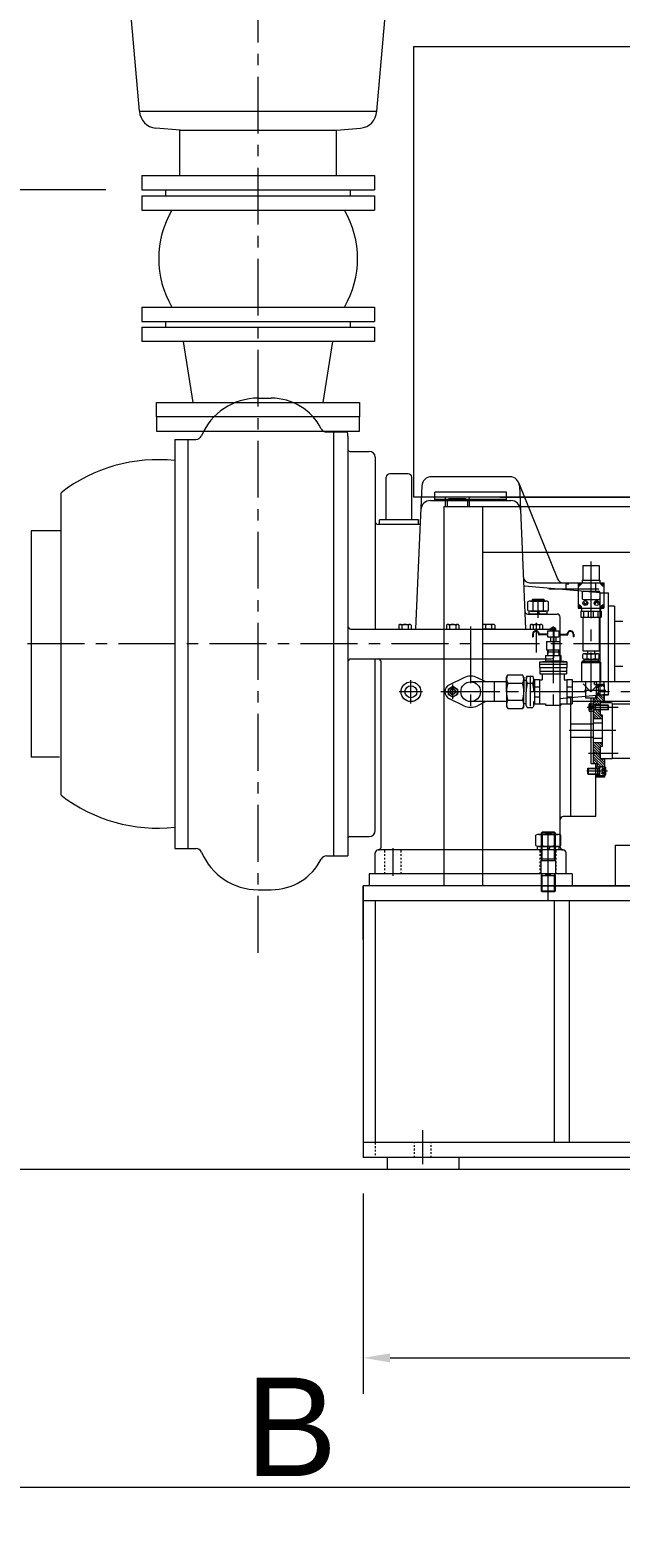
# Model space of a CAD drawing. Header units: millimetres. Extents: x 2 to 559190, y 2 to 426051.
# Drawn here: x 450896 to 476015, y 202391 to 265900 of the extents above; entities that cross this region are included whole.
import ezdxf

# ---------------------------------------------------------------- set-up
doc = ezdxf.new("R2010")
doc.units = ezdxf.units.MM
doc.header["$LTSCALE"] = 25.4
doc.linetypes.add('CENTER', pattern=[50.8, 31.75, -6.35, 6.35, -6.35])
doc.linetypes.add('EB_DASH', pattern=[6, 3, -3])
doc.layers.get('Defpoints').update_dxf_attribs({"lineweight": 5})
for name, color, linetype, lineweight in [('CAXA0', 7, 'Continuous', 5), ('CAXA1', 5, 'CENTER', 5), ('CAXA2', 6, 'EB_DASH', 5)]:
    doc.layers.add(name, color=color, linetype=linetype, lineweight=lineweight)
doc.styles.add('Roman', font='arial.ttf')
doc.styles.get("Standard").update_dxf_attribs({"font": 'arial.ttf'})
doc.dimstyles.new('ISO-25', dxfattribs={"dimscale": 30, "dimtxt": 38.1, "dimasz": 38.1, "dimexe": 50.8, "dimexo": 50.8, "dimgap": 15.875, "dimtad": 1, "dimtih": 1, "dimtoh": 1, "dimdec": 1, "dimlfac": 0.03937, "dimdsep": 46, "dimtxsty": 'Standard', "dimcen": 63.5, "dimclrd": 7, "dimclre": 7, "dimclrt": 7, "dimadec": 0, "dimazin": 0, "dimtfac": 1, "dimtdec": 1, "dimtmove": 0, "dimatfit": 3, "dimfxl": 25.4, "dimlwd": 5, "dimlwe": 5, "dimarcsym": 0})

# ---------------------------------------------------------------- blocks, each defined once
blk = doc.blocks.new('*D5')
at = {"color": 7, "linetype": 'Continuous', "lineweight": 5, "transparency": 16777216}
for p, q in [((451911, 287032), (447474, 287032)), ((448998, 285889), (448998, 275633)), ((448998, 260235), (448998, 270490)), ((454127, 259092), (447474, 259092))]:
    blk.add_line(p, q, dxfattribs=at)
at = {"color": 7, "transparency": 16777216}
for points in [[(448807, 285889), (449188, 285889), (448998, 287032)], [(448807, 260235), (449188, 260235), (448998, 259092)]]:
    blk.add_solid(points, dxfattribs=at)
at = {"layer": 'Defpoints', "color": 0, "transparency": 16777216}
for p in [(453435, 287032), (448998, 259092), (455651, 259092)]:
    blk.add_point(p, dxfattribs=at)
at = {"color": 7, "lineweight": 5, "transparency": 16777216, "insert": (448998, 273062), "char_height": 4191, "attachment_point": 5, "style": 'Roman'}
blk.add_mtext('F', dxfattribs=at)
blk = doc.blocks.new('*D7')
at = {"color": 7, "linetype": 'Continuous', "lineweight": 5, "transparency": 16777216}
for p, q in [((465081, 216415), (465081, 207897)), ((508261, 216414), (508261, 207897)), ((466224, 209421), (507118, 209421))]:
    blk.add_line(p, q, dxfattribs=at)
at = {"color": 7, "transparency": 16777216}
for points in [[(466224, 209611), (466224, 209230), (465081, 209421)], [(507118, 209611), (507118, 209230), (508261, 209421)]]:
    blk.add_solid(points, dxfattribs=at)
at = {"layer": 'Defpoints', "color": 0, "transparency": 16777216}
for p in [(465081, 217939), (508261, 217938), (508261, 209421)]:
    blk.add_point(p, dxfattribs=at)
at = {"color": 7, "lineweight": 5, "transparency": 16777216, "insert": (486671, 211992), "char_height": 4191, "attachment_point": 5, "style": 'Roman'}
blk.add_mtext('A', dxfattribs=at)
blk = doc.blocks.new('*D8')
at = {"color": 7, "linetype": 'Continuous', "lineweight": 5, "transparency": 16777216}
for p, q in [((518805, 231992), (518805, 202391)), ((409178, 226828), (409178, 202391)), ((410321, 203915), (517662, 203915))]:
    blk.add_line(p, q, dxfattribs=at)
at = {"color": 7, "transparency": 16777216}
for points in [[(410321, 204106), (410321, 203725), (409178, 203915)], [(517662, 204106), (517662, 203725), (518805, 203915)]]:
    blk.add_solid(points, dxfattribs=at)
at = {"layer": 'Defpoints', "color": 0, "transparency": 16777216}
for p in [(518805, 233516), (409178, 228352), (518805, 203915)]:
    blk.add_point(p, dxfattribs=at)
at = {"color": 7, "lineweight": 5, "transparency": 16777216, "insert": (462020, 206487), "char_height": 4191, "attachment_point": 5, "style": 'Roman'}
blk.add_mtext('B', dxfattribs=at)

msp = doc.modelspace()

# ---------------------------------------------------------------- linework, layer by layer
at = {"color": 7, "lineweight": 5}
for p, q in [((455563.71, 262444.33), (453658.71, 283678.73)), ((465657.44, 262444.33), (467562.44, 283678.73)), ((455563.71, 262444.33), (465657.44, 262444.33)), ((457297.41, 261630.28), (456258.45, 261721.18)), ((463937.97, 261631.53), (464962.7, 261721.18)), ((457283.17, 261631.53), (463937.97, 261631.53)), ((457283.17, 259701.13), (457283.17, 261631.53)), ((463937.97, 259701.13), (463937.97, 261631.53)), ((455657.57, 259701.13), (465563.57, 259701.13)), ((455657.57, 259701.13), (455657.57, 259091.53)), ((465563.57, 259701.13), (465563.57, 259091.53)), ((455657.57, 259091.53), (465563.57, 259091.53)), ((455657.57, 258837.53), (465563.57, 258837.53)), ((455657.57, 258837.53), (455657.57, 258227.93)), ((456682.94, 258837.53), (456682.94, 259091.53)), ((464538.2, 258837.53), (464538.2, 259091.53)), ((465563.57, 258837.53), (465563.57, 258227.93)), ((455657.57, 258227.93), (465563.57, 258227.93)), ((455662.5, 254113.13), (465568.5, 254113.13)), ((455662.5, 254113.13), (455662.5, 253503.53)), ((465568.5, 254113.13), (465568.5, 253503.53)), ((455657.57, 253503.53), (465563.57, 253503.53)), ((456682.94, 253249.53), (456682.94, 253503.53)), ((464538.2, 253249.53), (464538.2, 253503.53)), ((455657.57, 253249.53), (465563.57, 253249.53)), ((455657.57, 253249.53), (455657.57, 252639.93)), ((465563.57, 253249.53), (465563.57, 252639.93)), ((465563.57, 252639.93), (455657.57, 252639.93)), ((457841.97, 250049.13), (457435.57, 252639.93)), ((463379.17, 250049.13), (463785.57, 252639.93)), ((456292.57, 249439.53), (456292.57, 250049.13)), ((456292.57, 250049.13), (464928.57, 250049.13)), ((464928.57, 250049.13), (464928.57, 249439.53)), ((464928.57, 249439.53), (456292.57, 249439.53)), ((456292.57, 249439.53), (456292.57, 248829.93)), ((464928.57, 248829.93), (464928.57, 249439.53)), ((456292.57, 248829.93), (464928.57, 248829.93)), ((466097.23, 217938.53), (466097.26, 217433.15)), ((469145.23, 217938.69), (469145.26, 217433.32))]:
    msp.add_line(p, q, dxfattribs=at)
for centre, radius, start, end in [((456324.86, 262480.28), 762, 182.7043126, 265), ((464896.29, 262480.28), 762, 275, 357.2956874), ((460480.79, 256170.53), 4100.03, 149.8807475, 210.1192525), ((460740.35, 256170.53), 4100.03, 329.8807475, 30.1192525)]:
    msp.add_arc(centre, radius, start, end, dxfattribs=at)
at = {"layer": 'CAXA0', "color": 7, "linetype": 'Continuous', "lineweight": 5}
for p, q in [((467227.53, 265189.71), (467227.53, 246030.17)), ((467227.53, 265189.71), (485159.93, 265189.71)), ((460610.8, 250236.58), (461170.11, 250236.59)), ((457067.64, 248481.95), (457067.58, 231082.95)), ((457067.6, 248481.94), (457966.1, 248481.94)), ((457067.64, 248481.95), (457631.72, 248481.95)), ((457626.38, 231082.95), (457626.44, 248481.95)), ((463521.13, 248799.46), (464433.6, 248799.47)), ((463763.76, 248799.45), (464357.99, 248799.45)), ((463763.76, 248799.45), (464357.99, 248799.45)), ((463811.05, 248799.45), (464357.25, 248799.45)), ((463811.24, 248799.45), (463811.24, 230765.42)), ((464433.64, 248618.91), (464433.45, 248723.25)), ((464433.64, 248618.91), (464433.6, 230765.42)), ((464509.84, 247973.95), (465335.24, 247973.95)), ((465589.24, 247719.95), (465589.24, 240417.44)), ((466058.98, 245065.82), (466058.98, 246869.22)), ((466998.78, 247021.62), (466211.38, 247021.62)), ((467151.18, 245065.82), (467151.18, 246869.22)), ((467578.78, 246505.97), (467482.76, 244306.69)), ((469653.12, 246894.65), (467984.79, 246894.65)), ((471321.62, 246894.65), (469653.23, 246894.65)), ((471705.96, 246620.33), (473347.95, 242545.1)), ((471727.63, 246505.97), (471993.2, 240423.4)), ((452228.57, 245497.45), (452228.57, 246214.12)), ((452228.57, 233350.77), (452228.57, 246212.75)), ((485159.93, 246030.17), (467227.53, 246030.17)), ((467940.44, 245878.7), (471365.8, 245878.7)), ((471177.02, 245929.52), (468129.02, 245929.52)), ((468129.06, 245878.77), (468129.06, 245929.57)), ((468129.1, 245929.57), (468129.1, 246244.64)), ((471177.1, 246244.64), (468129.1, 246244.64)), ((468573.73, 246030.86), (468573.73, 245624.46)), ((468649.93, 245878.46), (468649.93, 245624.46)), ((469437.33, 245954.66), (468726.13, 245954.66)), ((469513.53, 245878.46), (469513.53, 245624.46)), ((469589.73, 246030.86), (469589.73, 245624.46)), ((470896.77, 246030.17), (480499.03, 246030.17)), ((471177.1, 245904.17), (471177.1, 246244.64)), ((468510.23, 245624.46), (468510.23, 229495.54)), ((468510.23, 245624.46), (469653.23, 245624.46)), ((469653.23, 245623.77), (483877.23, 245623.77)), ((470161.23, 245624.46), (470161.23, 229495.54)), ((450958.57, 244595.75), (450958.57, 234969.15)), ((451593.57, 244595.75), (450958.57, 244595.75)), ((452226.8, 244595.75), (451591.8, 244595.75)), ((465589.17, 244802.01), (465589.17, 243502.98)), ((467507.03, 244862.58), (465716.24, 244862.58)), ((465779.58, 244862.62), (465779.58, 245065.82)), ((467430.58, 245065.82), (465779.58, 245065.82)), ((467430.58, 244862.62), (465779.58, 244862.62)), ((467430.58, 244862.62), (467430.58, 245065.82)), ((467482.76, 244306.69), (467313.1, 240421.02)), ((470161.23, 243693.37), (482226.23, 243693.37)), ((474431.54, 243112.64), (475117.34, 243112.64)), ((474431.54, 243112.64), (474431.54, 242490.34)), ((475117.34, 243112.64), (475117.34, 242490.34)), ((475165.19, 241959.31), (471940.4, 242241.44)), ((472150.67, 242386.03), (474987.25, 242386.03)), ((473717.23, 242085.99), (473717.23, 242386.03)), ((474234.69, 242388.74), (475314.19, 242388.74)), ((474234.69, 242388.74), (474234.69, 241309.24)), ((474252.33, 242326.64), (474252.33, 242352.04)), ((474252.33, 242352.04), (474271.38, 242352.04)), ((474252.33, 242326.64), (474271.38, 242326.64)), ((474271.38, 242371.09), (474296.78, 242371.09)), ((474271.38, 242352.04), (474271.38, 242371.09)), ((474271.38, 242307.59), (474271.38, 242326.64)), ((474271.38, 242307.59), (474296.78, 242307.59)), ((474296.78, 242352.04), (474296.78, 242371.09)), ((474296.78, 242352.04), (474315.83, 242352.04)), ((474296.78, 242307.59), (474296.78, 242326.64)), ((474296.78, 242326.64), (474315.83, 242326.64)), ((474315.83, 242326.64), (474315.83, 242352.04)), ((474393.44, 242490.34), (475155.44, 242490.34)), ((474393.44, 242490.34), (474393.44, 242388.74)), ((474393.44, 241975.99), (474393.44, 241721.99)), ((474444.24, 242026.79), (475104.64, 242026.79)), ((474987.25, 241974.88), (474987.25, 242386.03)), ((475155.44, 242490.34), (475155.44, 242388.74)), ((475155.44, 241975.99), (475155.44, 241721.99)), ((475233.05, 242352.04), (475233.05, 242326.64)), ((475233.05, 242352.04), (475252.1, 242352.04)), ((475233.05, 242326.64), (475252.1, 242326.64)), ((475252.1, 242371.09), (475277.5, 242371.09)), ((475252.1, 242371.09), (475252.1, 242352.04)), ((475252.1, 242326.64), (475252.1, 242307.59)), ((475252.1, 242307.59), (475277.5, 242307.59)), ((475277.5, 242371.09), (475277.5, 242352.04)), ((475277.5, 242352.04), (475296.55, 242352.04)), ((475277.5, 242326.64), (475277.5, 242307.59)), ((475277.5, 242326.64), (475296.55, 242326.64)), ((475296.55, 242352.04), (475296.55, 242326.64)), ((475314.19, 242388.74), (475314.19, 241309.24)), ((472083.38, 241211.91), (472083.38, 241576.29)), ((472193.36, 241608.73), (472853.28, 241608.73)), ((472268.16, 241659.53), (472293.56, 241684.93)), ((472268.16, 241659.53), (472776.16, 241659.53)), ((472268.16, 241659.53), (472268.16, 241608.73)), ((472293.56, 241684.93), (472750.76, 241684.93)), ((472293.56, 241684.93), (472293.56, 241608.73)), ((472303.35, 241576.29), (472303.35, 241211.91)), ((472743.29, 241576.29), (472743.29, 241211.91)), ((472776.16, 241659.53), (472750.76, 241684.93)), ((472750.76, 241684.93), (472750.76, 241608.73)), ((472776.16, 241659.53), (472776.16, 241608.73)), ((472963.26, 241211.91), (472963.26, 241576.29)), ((474252.33, 241345.93), (474252.33, 241371.33)), ((474271.38, 241371.33), (474252.33, 241371.33)), ((474271.38, 241345.93), (474252.33, 241345.93)), ((474296.78, 241390.38), (474271.38, 241390.38)), ((474271.38, 241371.33), (474271.38, 241390.38)), ((474271.38, 241326.88), (474271.38, 241345.93)), ((474296.78, 241371.33), (474296.78, 241390.38)), ((474315.83, 241371.33), (474296.78, 241371.33)), ((474296.78, 241326.88), (474296.78, 241345.93)), ((474315.83, 241345.93), (474296.78, 241345.93)), ((474315.83, 241345.93), (474315.83, 241371.33)), ((474444.24, 241671.19), (475104.64, 241671.19)), ((474463.86, 241548.16), (474533.14, 241453.85)), ((474602.43, 241548.16), (474533.14, 241453.85)), ((474946.46, 241489.41), (475015.74, 241583.72)), ((475085.03, 241489.41), (475015.74, 241583.72)), ((475165.19, 237605.75), (475165.19, 241959.31)), ((475165.19, 241959.31), (475520.56, 241959.31)), ((475233.05, 241371.33), (475233.05, 241345.93)), ((475252.1, 241371.33), (475233.05, 241371.33)), ((475252.1, 241345.93), (475233.05, 241345.93)), ((475277.5, 241390.38), (475252.1, 241390.38)), ((475252.1, 241390.38), (475252.1, 241371.33)), ((475252.1, 241345.93), (475252.1, 241326.88)), ((475277.5, 241390.38), (475277.5, 241371.33)), ((475296.55, 241371.33), (475277.5, 241371.33)), ((475296.55, 241345.93), (475277.5, 241345.93)), ((475277.5, 241345.93), (475277.5, 241326.88)), ((475296.55, 241371.33), (475296.55, 241345.93)), ((475520.56, 237623.53), (475520.56, 241959.31)), ((475768.06, 241392.83), (475520.56, 241392.83)), ((475768.06, 241392.83), (475768.06, 238172.23)), ((472087.31, 241052.47), (473336.24, 241052.47)), ((472905.7, 241179.47), (472138.62, 241179.47)), ((472138.62, 241052.47), (472138.62, 241179.47)), ((472905.7, 241052.47), (472138.62, 241052.47)), ((472193.36, 241179.47), (472853.28, 241179.47)), ((472489.29, 241052.47), (472493.69, 241068.91)), ((472493.69, 241068.91), (472523.32, 241179.47)), ((472555.03, 241052.47), (472589.06, 241179.47)), ((472905.7, 241052.47), (472905.7, 241179.47)), ((473463.24, 239219.18), (473463.24, 240925.47)), ((474234.69, 241309.24), (475314.19, 241309.24)), ((474296.78, 241326.88), (474271.38, 241326.88)), ((474342.64, 241182.24), (475206.24, 241182.24)), ((474342.64, 241182.24), (474342.64, 240915.54)), ((474342.64, 240915.54), (475206.24, 240915.54)), ((474357.01, 240915.54), (474357.01, 241182.24)), ((474368.04, 241309.24), (474368.04, 241182.24)), ((474431.54, 240915.54), (474431.54, 239493.14)), ((474468.56, 240915.54), (474468.56, 241182.24)), ((474662.68, 240915.54), (474662.68, 241182.24)), ((474885.55, 240915.54), (474885.55, 241182.24)), ((475078.81, 240915.54), (475078.81, 241182.24)), ((475117.34, 240915.54), (475117.34, 239493.14)), ((475180.84, 241309.24), (475180.84, 241182.24)), ((475191.53, 240915.54), (475191.53, 241182.24)), ((475206.24, 241182.24), (475206.24, 240915.54)), ((475277.5, 241326.88), (475252.1, 241326.88)), ((475520.56, 237623.53), (475520.56, 241255.73)), ((476130.01, 240735.1), (475768.06, 240735.1)), ((464560.64, 240417.44), (473082.12, 240417.44)), ((466595.16, 240588.48), (466595.16, 240417.44)), ((466595.16, 240417.44), (467123.08, 240417.44)), ((466661.15, 240607.94), (467057.09, 240607.94)), ((466706.72, 240417.44), (467011.52, 240417.44)), ((466727.14, 240588.48), (466727.14, 240417.44)), ((466991.1, 240588.48), (466991.1, 240417.44)), ((467123.08, 240588.48), (467123.08, 240417.44)), ((468627.16, 240588.48), (468627.16, 240417.44)), ((468627.16, 240417.44), (469155.08, 240417.44)), ((468693.15, 240607.94), (469089.09, 240607.94)), ((468759.14, 240588.48), (468759.14, 240417.44)), ((469023.1, 240588.48), (469023.1, 240417.44)), ((469155.08, 240588.48), (469155.08, 240417.44)), ((470151.15, 240588.48), (470151.15, 240417.44)), ((470679.08, 240417.44), (470151.15, 240417.44)), ((470613.09, 240607.94), (470217.14, 240607.94)), ((470283.13, 240588.48), (470283.13, 240417.44)), ((470547.1, 240588.48), (470547.1, 240417.44)), ((470679.08, 240588.48), (470679.08, 240417.44)), ((472183.16, 240588.48), (472183.16, 240417.44)), ((472183.16, 240417.44), (472711.08, 240417.44)), ((472249.15, 240607.94), (472645.09, 240607.94)), ((472288.19, 240200.78), (472288.19, 240087.24)), ((472288.19, 240087.24), (472315.47, 240087.24)), ((472294.72, 240417.44), (472599.52, 240417.44)), ((472315.14, 240588.48), (472315.14, 240417.44)), ((472315.47, 240200.78), (472315.47, 240087.24)), ((472541.72, 240205.92), (472541.72, 240195.31)), ((472924.97, 240169.91), (472567.12, 240169.91)), ((472579.1, 240588.48), (472579.1, 240417.44)), ((472924.97, 240205.92), (472591.68, 240205.92)), ((472711.08, 240588.48), (472711.08, 240417.44)), ((472924.97, 240341.24), (472924.97, 240205.92)), ((472924.97, 240341.24), (473407.57, 240341.24)), ((472924.97, 240169.91), (472924.97, 240087.24)), ((472924.97, 240087.24), (473407.57, 240087.24)), ((473048.95, 240350.5), (473048.95, 240443.75)), ((473051.97, 240087.24), (473051.97, 239884.04)), ((473078.28, 240453), (473254.26, 240453)), ((473078.28, 240341.24), (473254.26, 240341.24)), ((473102.77, 240461.17), (473110.39, 240468.79)), ((473229.77, 240461.17), (473102.77, 240461.17)), ((473102.77, 240461.17), (473102.77, 240341.24)), ((473107.61, 240443.75), (473107.61, 240350.5)), ((473110.39, 240468.79), (473222.15, 240468.79)), ((473209.12, 239274.51), (473209.12, 240290.44)), ((473229.77, 240461.17), (473222.15, 240468.79)), ((473224.93, 240443.75), (473224.93, 240350.5)), ((473229.77, 240461.17), (473229.77, 240341.24)), ((473280.57, 240087.24), (473280.57, 239884.04)), ((473283.59, 240350.5), (473283.59, 240443.75)), ((473407.57, 240341.24), (473407.57, 240087.24)), ((473407.57, 240205.92), (473740.86, 240205.92)), ((473407.57, 240169.91), (473765.42, 240169.91)), ((473790.82, 240205.92), (473790.82, 240195.31)), ((474017.07, 240200.78), (474017.07, 240087.24)), ((474044.35, 240087.24), (474017.07, 240087.24)), ((474044.35, 240200.78), (474044.35, 240087.24)), ((472886.87, 239884.04), (472886.87, 239528.44)), ((472886.87, 239884.04), (473445.67, 239884.04)), ((472886.87, 239528.44), (473445.67, 239528.44)), ((472924.97, 239528.44), (472924.97, 239287.14)), ((472945.29, 239433.53), (472924.97, 239354.84)), ((473407.57, 239433.53), (472924.97, 239433.53)), ((472945.29, 239528.44), (472945.29, 239433.53)), ((473387.25, 239528.44), (473387.25, 239433.53)), ((473387.25, 239433.53), (473407.57, 239354.84)), ((473407.57, 239528.44), (473407.57, 239287.14)), ((473445.67, 239884.04), (473445.67, 239528.44)), ((473463.23, 231146.64), (473463.23, 239444.71)), ((474431.54, 239493.14), (475117.34, 239493.14)), ((474622.04, 239493.14), (474622.04, 239366.14)), ((474926.84, 239493.14), (474926.84, 239366.14)), ((464560.64, 239147.51), (473082.12, 239147.51)), ((465589.24, 231844.94), (465589.24, 239147.51)), ((465843.12, 231337.27), (465843.12, 239020.51)), ((472582.07, 239020.44), (472836.07, 239051.01)), ((472582.07, 239020.44), (472582.07, 238779.14)), ((472582.07, 239020.44), (473750.47, 239020.44)), ((472582.07, 238918.84), (473750.47, 238918.84)), ((472836.07, 239287.14), (473496.47, 239287.14)), ((472836.07, 239287.14), (472836.07, 239051.01)), ((473496.47, 239051.01), (472836.07, 239051.01)), ((473496.47, 239287.14), (473496.47, 239051.01)), ((473750.47, 239020.44), (473496.47, 239051.01)), ((473750.47, 239020.44), (473750.47, 238779.14)), ((475180.84, 239010.54), (474368.04, 239010.54)), ((474368.04, 239010.54), (474368.04, 238210.44)), ((474368.04, 239010.54), (474368.04, 238210.44)), ((475180.84, 239010.54), (474368.04, 239010.54)), ((475180.84, 238985.14), (474368.04, 238985.14)), ((474368.04, 238985.14), (474368.04, 238185.04)), ((474368.04, 238985.14), (474368.04, 238185.04)), ((475180.84, 238985.14), (474368.04, 238985.14)), ((474418.84, 239061.34), (475130.04, 239061.34)), ((474418.84, 239061.34), (474418.84, 239010.54)), ((474418.84, 239010.54), (475130.04, 239010.54)), ((474422.49, 239163.49), (474422.49, 239340.18)), ((474469.64, 239142.76), (474469.64, 239061.34)), ((474510.48, 239366.14), (475038.41, 239366.14)), ((474510.48, 239137.54), (475038.41, 239137.54)), ((474598.47, 239340.18), (474598.47, 239163.49)), ((474950.42, 239340.18), (474950.42, 239163.49)), ((475079.24, 239142.76), (475079.24, 239061.34)), ((475126.4, 239163.49), (475126.4, 239340.18)), ((475130.04, 239061.34), (475130.04, 239010.54)), ((475180.84, 239010.54), (475180.84, 238210.44)), ((475180.84, 239010.54), (475180.84, 238210.44)), ((475180.84, 238985.14), (475180.84, 238185.04)), ((475180.84, 238985.14), (475180.84, 238185.04)), ((476130.3, 238830.1), (475768.06, 238830.1)), ((469367.06, 238345.76), (468747.96, 238048.19)), ((471176.36, 238169.62), (469653.18, 238169.62)), ((470305.73, 238169.62), (469939.4, 238345.76)), ((470669.12, 237331.42), (470669.12, 238169.62)), ((470669.12, 237331.42), (470669.12, 238169.62)), ((471176.18, 238373.03), (471231.7, 238469.39)), ((471176.74, 237750.52), (471176.18, 238373.03)), ((471231.7, 238469.39), (471857.09, 238469.95)), ((471912.78, 238373.69), (471857.09, 238469.95)), ((471912.78, 238373.69), (471913.34, 237751.18)), ((471912.9, 238246.48), (472014.5, 238246.57)), ((472014.42, 238335.47), (472062.73, 238419.33)), ((472014.42, 238335.47), (472014.94, 237751.27)), ((472062.73, 238419.33), (472296.15, 238419.54)), ((472345.14, 237751.57), (472344.68, 238265.28)), ((472366.17, 238271.14), (472366.17, 237229.74)), ((472366.17, 238271.14), (472582.07, 238271.14)), ((472582.07, 238779.14), (473750.47, 238779.14)), ((472582.07, 238271.14), (472582.07, 237229.74)), ((472582.07, 238263.52), (472696.37, 238263.52)), ((472594.77, 238779.14), (472594.77, 238626.74)), ((472594.77, 238626.74), (473737.77, 238626.74)), ((472601.12, 238626.74), (472601.12, 238512.44)), ((472601.12, 238512.44), (473731.42, 238512.44)), ((472696.37, 238512.44), (472696.37, 238263.52)), ((473636.17, 238512.44), (473636.17, 238263.52)), ((473636.17, 238263.52), (473750.47, 238263.52)), ((473731.42, 238626.74), (473731.42, 238512.44)), ((473737.77, 238779.14), (473737.77, 238626.74)), ((473750.47, 238512.44), (473750.47, 238506.4)), ((473750.47, 238271.14), (473750.47, 237229.74)), ((473750.47, 238271.14), (473966.37, 238271.14)), ((473966.37, 238271.14), (473966.37, 237229.74)), ((479914.36, 238169.62), (473966.37, 238169.62)), ((474555.58, 237483.97), (474555.58, 238182.15)), ((474555.58, 238182.15), (474987.36, 238182.15)), ((474918.78, 238055.15), (474918.78, 238182.15)), ((474987.36, 238182.15), (474987.36, 237483.97)), ((475336.36, 238055.47), (475336.36, 238159.46)), ((475768.06, 238172.23), (475520.56, 238172.23)), ((468691.46, 237865.92), (468891.23, 237981.26)), ((468691.46, 237865.92), (468691.46, 237635.24)), ((468891.23, 237519.91), (468691.46, 237635.24)), ((468891.23, 237981.26), (469091, 237865.92)), ((469091, 237635.24), (468891.23, 237519.91)), ((469091, 237865.92), (469091, 237635.24)), ((471176.74, 237750.52), (471176.18, 237128)), ((471232.02, 238109.98), (471857.42, 238110.54)), ((471912.78, 237127.34), (471913.34, 237749.86)), ((472015.38, 237260.59), (472014.94, 237750.81)), ((472063.01, 238110.72), (472296.42, 238110.93)), ((472366.17, 237960.86), (472582.07, 237960.86)), ((472366.17, 237540.02), (472582.07, 237540.02)), ((475165.19, 237605.75), (473440.98, 237454.9)), ((473750.47, 237960.86), (473966.37, 237960.86)), ((473750.47, 237540.02), (473966.37, 237540.02)), ((474774.44, 237753.24), (474435.32, 238092.36)), ((474774.44, 237753.24), (474435.32, 238092.36)), ((474774.44, 237753.24), (475094.73, 238073.52)), ((474774.44, 237753.24), (475094.73, 238073.52)), ((474918.78, 238055.15), (474987.36, 238055.15)), ((474987.22, 237483.97), (474987.22, 237568.64)), ((475342.92, 238055.47), (474987.29, 238055.47)), ((475088.92, 237928.53), (474987.29, 237928.53)), ((475088.92, 237674.53), (474987.29, 237674.53)), ((475079.1, 237915.87), (474987.32, 238007.66)), ((475342.92, 237328.77), (474987.32, 237684.37)), ((474987.32, 237585.57), (475043.2, 237585.57)), ((475043.2, 237483.97), (475043.2, 237585.57)), ((475139.72, 237963.02), (475047.27, 238055.47)), ((475342.92, 238004.73), (475088.92, 238004.73)), ((475088.92, 237598.33), (475088.92, 238004.73)), ((475342.92, 237598.33), (475088.92, 237598.33)), ((475139.72, 237639.74), (475092.18, 237687.27)), ((475231.13, 237979.37), (475155.03, 238055.47)), ((475342.92, 237436.54), (475155.68, 237623.77)), ((475165.19, 237623.53), (475520.56, 237623.53)), ((475338.89, 237979.37), (475262.79, 238055.47)), ((475342.92, 237544.3), (475263.44, 237623.77)), ((475520.56, 237623.53), (475291.92, 237623.53)), ((475291.92, 237572.95), (475368.12, 237572.95)), ((475342.92, 237293.47), (475342.92, 238055.47)), ((469367.06, 237155.41), (468748.14, 237452.99)), ((471176.36, 237331.42), (469653.18, 237331.42)), ((470305.47, 237331.42), (469939.4, 237155.41)), ((471176.18, 237128), (471231.7, 237031.65)), ((471231.7, 237031.65), (471857.09, 237031.09)), ((471232.02, 237391.06), (471857.42, 237390.5)), ((471912.78, 237127.34), (471857.09, 237031.09)), ((471912.9, 237254.56), (472014.5, 237254.47)), ((472015.47, 237167.07), (472015.39, 237255.97)), ((472015.47, 237167.07), (472063.93, 237083.29)), ((472063.93, 237083.29), (472297.35, 237083.5)), ((472345.66, 237167.37), (472297.35, 237083.5)), ((472345.66, 237167.37), (472345.52, 237332.47)), ((472366.17, 237229.74), (472582.07, 237229.74)), ((472582.07, 237237.36), (472836.07, 237237.36)), ((472836.07, 237237.36), (472836.07, 237178.94)), ((472836.07, 237237.36), (472836.07, 237178.94)), ((472836.07, 237178.94), (473496.47, 237178.94)), ((473496.47, 237237.36), (473496.47, 237178.94)), ((473496.47, 237237.36), (473750.47, 237237.36)), ((473496.47, 237237.36), (473496.47, 237178.94)), ((473750.47, 237229.74), (473966.37, 237229.74)), ((473919.29, 232442.15), (473919.29, 237488.33)), ((479914.36, 237331.42), (473966.37, 237331.42)), ((475043.2, 237483.97), (474555.58, 237483.97)), ((474691.66, 236948.24), (474691.66, 237206.91)), ((474723.99, 237239.25), (474885.72, 237239.25)), ((474885.72, 236915.9), (474723.99, 236915.9)), ((474784.14, 236290.13), (474784.14, 237483.93)), ((474885.72, 235756.77), (474885.72, 237483.97)), ((475169.22, 237179.17), (474885.72, 237462.68)), ((475061.46, 237179.17), (474885.72, 237354.92)), ((474953.7, 237179.17), (474885.72, 237247.16)), ((474885.72, 237239.25), (474885.72, 236915.9)), ((475177.79, 237191.87), (474885.72, 237191.87)), ((475505.48, 237179.17), (474885.72, 237179.17)), ((475505.48, 236975.97), (474885.72, 236975.97)), ((475177.79, 236963.27), (474885.72, 236963.27)), ((475214.61, 236594.97), (474885.72, 236923.87)), ((474949.22, 237163.93), (474922.82, 237179.17)), ((474949.22, 236991.21), (474922.82, 236975.97)), ((474949.22, 237179.17), (474949.22, 236975.97)), ((475520.72, 237163.93), (474949.22, 237163.93)), ((475520.72, 236991.21), (474949.22, 236991.21)), ((475177.79, 237278.37), (474972.19, 237483.97)), ((475266.69, 236650.66), (474992.17, 236925.17)), ((475270.45, 237293.47), (475043.2, 237520.73)), ((475177.79, 236847.32), (475099.93, 236925.17)), ((475342.92, 237293.47), (475177.79, 237293.47)), ((475177.79, 236749.91), (475177.79, 237293.47)), ((475634.99, 237280.77), (475177.79, 237280.77)), ((475505.48, 236975.97), (475505.48, 237179.17)), ((475520.72, 237163.93), (475505.48, 237179.17)), ((475520.72, 236991.21), (475505.48, 236975.97)), ((475520.72, 236991.21), (475520.72, 237163.93)), ((475685.79, 234943.97), (475685.79, 237229.97)), ((475685.79, 237229.97), (476651.34, 237229.97)), ((474885.72, 236366.33), (473919.29, 236366.33)), ((473919.29, 235807.53), (473919.29, 236366.33)), ((474784.14, 234689.84), (474784.14, 236290.13)), ((475106.85, 236594.97), (474885.72, 236816.1)), ((474999.08, 236594.97), (474885.72, 236708.34)), ((474891.32, 236594.97), (474885.72, 236600.58)), ((475266.69, 236594.97), (474885.72, 236594.97)), ((475266.69, 236417.17), (474885.72, 236417.17)), ((475266.69, 236749.91), (475177.79, 236749.91)), ((475266.69, 235424.03), (475266.69, 236749.91)), ((474885.72, 235807.53), (473919.29, 235807.53)), ((474885.72, 234689.98), (474885.72, 235807.53)), ((475266.69, 235756.77), (474885.72, 235756.77)), ((475266.69, 235578.97), (474885.72, 235578.97)), ((475177.79, 235230.87), (474885.72, 235522.95)), ((475177.79, 235123.11), (474885.72, 235415.18)), ((475071.36, 235121.77), (474885.72, 235307.42)), ((474963.6, 235121.77), (474885.72, 235199.66)), ((475342.94, 234634.67), (474885.72, 235091.9)), ((475319.67, 234550.18), (474885.72, 234984.13)), ((475177.79, 235338.64), (474937.45, 235578.97)), ((475177.79, 234907.58), (474963.6, 235121.77)), ((475200.15, 235424.03), (475045.21, 235578.97)), ((475177.79, 235015.35), (475071.36, 235121.77)), ((475266.69, 235465.26), (475152.98, 235578.97)), ((475266.69, 235424.03), (475177.79, 235424.03)), ((475177.79, 234880.47), (475177.79, 235424.03)), ((475266.69, 235573.03), (475260.74, 235578.97)), ((452165.06, 234969.15), (450958.57, 234969.15)), ((474631.72, 234480.28), (474650.77, 234499.33)), ((474631.72, 234480.28), (474631.72, 234264.38)), ((474631.72, 234480.28), (475063.52, 234480.28)), ((474650.77, 234499.33), (474650.77, 234245.33)), ((474650.77, 234499.33), (475139.72, 234499.33)), ((474987.34, 234689.84), (474784.14, 234689.84)), ((475043.2, 234689.98), (474835.02, 234689.98)), ((475211.91, 234550.18), (474885.72, 234876.37)), ((474964.34, 234689.98), (474885.72, 234768.61)), ((474987.22, 232442.15), (474987.22, 234689.98)), ((474987.32, 234588.38), (475043.2, 234588.38)), ((474987.32, 234486.68), (475139.72, 234486.68)), ((475059.88, 234486.68), (474994.49, 234552.07)), ((475043.2, 234689.98), (475043.2, 234588.38)), ((475139.72, 234514.61), (475043.2, 234611.13)), ((475063.52, 234480.28), (475096.51, 234499.33)), ((475063.52, 234245.33), (475063.52, 234499.33)), ((475139.72, 234172.56), (475139.72, 234572.1)), ((475139.72, 234572.1), (475344.62, 234572.1)), ((475139.72, 234550.18), (475139.72, 234194.58)), ((475139.72, 234550.18), (475342.92, 234550.18)), ((475634.99, 234893.17), (475177.79, 234893.17)), ((475342.92, 234880.47), (475177.79, 234880.47)), ((475342.92, 234880.47), (475177.79, 234880.47)), ((475342.94, 234742.44), (475204.9, 234880.47)), ((475342.94, 234850.2), (475312.66, 234880.47)), ((475342.92, 234639.07), (475342.92, 234118.47)), ((475342.94, 234880.47), (475342.94, 234118.47)), ((475384.57, 234532.14), (475384.57, 234212.51)), ((475685.79, 234931.27), (475848.95, 234931.27)), ((475685.79, 234931.27), (476651.34, 234931.27)), ((474631.72, 234264.38), (474650.77, 234245.33)), ((474631.72, 234264.38), (475063.52, 234264.38)), ((474650.77, 234245.33), (475139.72, 234245.33)), ((475342.92, 234118.47), (474987.29, 234118.47)), ((474987.32, 234258.08), (475139.72, 234258.08)), ((474987.34, 234181.93), (475292.04, 234181.93)), ((475104.79, 234118.47), (474987.44, 234235.83)), ((474997.03, 234118.47), (474987.44, 234128.07)), ((475063.52, 234264.38), (475096.51, 234245.33)), ((475212.56, 234118.47), (475072.96, 234258.08)), ((475139.72, 234194.58), (475342.92, 234194.58)), ((475344.62, 234172.56), (475139.72, 234172.56)), ((475320.32, 234118.47), (475244.22, 234194.58)), ((474987.22, 232442.15), (473590.23, 232442.15)), ((464509.84, 231590.94), (465335.24, 231590.94)), ((465843.12, 231146.64), (465843.12, 231337.27)), ((472428.69, 231210.97), (472428.69, 231646.19)), ((473418.78, 231172.04), (472491.68, 231172.04)), ((472491.68, 231019.64), (472491.68, 231172.04)), ((472560.68, 231685.12), (473352.57, 231685.12)), ((472560.68, 231172.04), (473352.57, 231172.04)), ((472650.43, 231735.86), (472696.15, 231781.58)), ((473260.03, 231735.86), (472650.43, 231735.86)), ((472650.43, 231735.86), (472650.43, 230638.58)), ((472692.66, 231646.19), (472692.66, 231210.97)), ((472696.15, 230638.58), (472696.15, 231781.58)), ((473214.31, 231781.58), (472696.15, 231781.58)), ((472921.07, 231039.36), (472956.62, 231172.04)), ((472994.68, 231019.64), (473035.51, 231172.04)), ((473214.31, 230638.58), (473214.31, 231781.58)), ((473260.03, 231735.86), (473214.31, 231781.58)), ((473220.59, 231646.19), (473220.59, 231210.97)), ((473260.03, 230638.58), (473260.03, 231735.86)), ((473418.78, 231019.64), (473418.78, 231172.04)), ((473484.55, 231210.97), (473484.55, 231646.19)), ((475801.33, 231222.46), (475801.33, 229495.4)), ((475801.33, 231222.46), (476880.71, 231222.46)), ((457067.6, 231082.95), (457966.1, 231082.95)), ((463521.13, 230765.43), (464433.6, 230765.42)), ((465589.12, 230003.58), (465589.12, 230892.64)), ((473590.23, 231019.64), (465716.12, 231019.64)), ((473418.78, 231019.64), (472491.68, 231019.64)), ((472650.43, 230638.58), (473260.03, 230638.58)), ((472650.43, 230638.58), (472696.15, 230622.71)), ((472650.43, 230575.08), (472696.15, 230622.71)), ((472650.43, 230003.58), (472650.43, 230575.08)), ((472650.43, 230575.08), (473260.03, 230575.08)), ((473084.77, 230622.71), (472825.69, 230622.71)), ((472915.79, 231019.64), (472921.07, 231039.36)), ((473260.03, 230638.58), (473214.31, 230622.71)), ((473260.03, 230575.08), (473214.31, 230622.71)), ((473260.03, 230575.08), (473260.03, 230003.58)), ((473717.23, 230003.58), (473717.23, 230892.64)), ((469653.12, 230003.58), (465335.18, 230003.58)), ((465335.18, 230003.58), (465335.18, 229495.52)), ((465335.18, 230003.52), (465335.18, 229622.52)), ((473971.18, 230003.58), (469653.23, 230003.58)), ((473260.03, 230003.58), (472650.43, 230003.58)), ((472696.15, 229955.96), (472650.43, 230003.58)), ((472650.43, 229940.08), (472696.15, 229955.96)), ((472650.43, 229940.08), (473260.03, 229940.08)), ((472650.43, 229940.08), (472650.43, 229287.3)), ((472696.15, 229287.3), (472696.15, 229940.08)), ((473084.77, 229955.96), (472825.69, 229955.96)), ((473214.31, 229955.96), (473260.03, 230003.58)), ((473260.03, 229940.08), (473214.31, 229955.96)), ((473214.31, 229287.3), (473214.31, 229940.08)), ((473260.03, 229287.3), (473260.03, 229940.08)), ((473971.18, 230003.58), (473971.18, 229495.52)), ((460610.79, 229328.31), (461170.1, 229328.3)), ((465081.1, 227209.54), (465081.1, 229495.54)), ((465081.12, 229495.52), (465081.12, 228860.52)), ((465081.18, 229495.52), (465081.18, 228860.52)), ((500628.07, 229495.52), (465081.18, 229495.52)), ((465081.23, 229495.53), (465081.23, 228860.53)), ((472650.43, 229287.3), (473260.03, 229287.3)), ((472696.15, 229241.58), (472650.43, 229287.3)), ((472696.15, 229287.3), (472696.15, 229241.58)), ((472714.39, 229495.52), (508261.29, 229495.52)), ((473214.31, 229287.3), (473214.31, 229241.58)), ((473214.31, 229241.58), (473260.03, 229287.3)), ((507753.24, 228860.53), (465081.18, 228860.53)), ((465081.23, 228860.53), (465081.23, 218573.53)), ((465589.23, 228860.53), (465589.23, 218573.53)), ((473214.31, 229241.58), (472696.15, 229241.58)), ((473209.23, 228860.53), (473209.23, 218573.53)), ((473844.23, 228860.53), (473844.23, 218573.53)), ((465081.23, 218573.53), (465081.23, 217938.53)), ((507753.24, 218573.53), (465081.23, 218573.53)), ((508261.11, 217938.39), (465081.23, 217938.53)), ((520836.89, 217430.42), (407184.11, 217430.42))]:
    msp.add_line(p, q, dxfattribs=at)
for centre, radius in [((474284.08, 242339.34), 44.45), ((475264.8, 242339.34), 44.45), ((474284.08, 241358.63), 44.45), ((474533.14, 241518.79), 101.6), ((475015.74, 241518.79), 101.6), ((475264.8, 241358.63), 44.45), ((467113.12, 237750.58), 419.04), ((469653.23, 237750.58), 419.04), ((467113.12, 237750.58), 254), ((468891.23, 237750.58), 199.77), ((468891.23, 237750.58), 106.38)]:
    msp.add_circle(centre, radius, dxfattribs=at)
for centre, radius, start, end in [((460610.81, 247620.13), 2616.45, 90.0002418, 157.1249503), ((461170.12, 247848.99), 2387.6, 27.1270845, 90.0002664), ((457966.1, 248735.94), 254, 270.0002458, 337.1249396), ((463521.13, 249053.46), 254, 207.1268439, 270.0002363), ((464357.25, 248723.25), 76.2, 0, 90), ((464509.84, 248050.15), 76.2, 180, 270), ((465335.24, 247719.95), 254, 0, 90), ((456343.4, 240887.35), 6731, 83.8231359, 127.6853367), ((466211.38, 246869.22), 152.4, 90, 180), ((466998.78, 246869.22), 152.4, 0, 90), ((467984.79, 246488.25), 406.4, 90, 177.5), ((471321.62, 246488.25), 406.4, 2.5, 90), ((467940.44, 245472.3), 406.4, 90, 177.5), ((468726.13, 245878.46), 76.2, 90, 180), ((469437.33, 245878.46), 76.2, 0, 90), ((471365.8, 245472.3), 406.4, 2.5, 90), ((465716.24, 244989.58), 127, 180, 270), ((472150.67, 242640.03), 254, 182.5, 270), ((473583.55, 242640.03), 254, 201.9455753, 270), ((474234.69, 242388.74), 139.7, 270, 0), ((474444.24, 241975.99), 50.8, 90, 180), ((475104.64, 241975.99), 50.8, 0, 90), ((475314.19, 242388.74), 139.7, 180, 270), ((472193.36, 241406.07), 202.67, 57.1327678, 122.8672322), ((472523.32, 240846.73), 762, 73.2213451, 106.7786549), ((472853.28, 241406.07), 202.67, 57.1327678, 122.8672322), ((474234.69, 241309.24), 139.7, 0, 90), ((474444.24, 241721.99), 50.8, 180, 270), ((475104.64, 241721.99), 50.8, 270, 0), ((475314.19, 241309.24), 139.7, 90, 180), ((472087.31, 241179.47), 127, 182.5, 270), ((472193.36, 241382.14), 202.67, 237.1327678, 302.8672322), ((472523.32, 241941.47), 762, 253.2213451, 286.7786549), ((472853.28, 241382.14), 202.67, 237.1327678, 302.8672322), ((473336.24, 240925.47), 127, 0, 90), ((464560.64, 240544.44), 127, 180, 270), ((466661.15, 240486.34), 121.6, 57.1327678, 122.8672322), ((466859.12, 240150.74), 457.2, 73.2213451, 106.7786549), ((467057.09, 240486.34), 121.6, 57.1327678, 122.8672322), ((468693.15, 240486.34), 121.6, 57.1327678, 122.8672322), ((468891.12, 240150.74), 457.2, 73.2213451, 106.7786549), ((469089.09, 240486.34), 121.6, 57.1327678, 122.8672322), ((470217.14, 240486.34), 121.6, 57.1327678, 122.8672322), ((470415.11, 240150.74), 457.2, 73.2213451, 106.7786549), ((470613.09, 240486.34), 121.6, 57.1327678, 122.8672322), ((472249.15, 240486.34), 121.6, 57.1327678, 122.8672322), ((472428.65, 240200.78), 140.46, 10.6115916, 180), ((472447.12, 240150.74), 457.2, 73.2213451, 106.7786549), ((472428.65, 240200.78), 113.18, 357.3950196, 180), ((472567.12, 240195.31), 25.4, 180, 270), ((472591.68, 240231.32), 25.4, 190.6130158, 269.9994518), ((472645.09, 240486.34), 121.6, 57.1327678, 122.8672322), ((473078.28, 240401.91), 51.1, 54.9699643, 125.0300357), ((473078.28, 240392.34), 51.1, 234.9699643, 305.0300357), ((473082.12, 240290.44), 127, 0, 90), ((473166.27, 240262.5), 190.5, 72.0660667, 107.9339333), ((473166.27, 240531.74), 190.5, 252.0660667, 287.9339333), ((473254.26, 240401.91), 51.1, 54.9699643, 125.0300357), ((473254.26, 240392.34), 51.1, 234.9699643, 305.0300357), ((473740.86, 240231.32), 25.4, 270.0005482, 349.3869842), ((473765.42, 240195.31), 25.4, 270, 0), ((473903.89, 240200.78), 140.46, 359.9999675, 169.388376), ((473903.89, 240200.78), 113.18, 359.9999721, 182.6049525), ((464560.64, 239020.51), 127, 90, 180), ((465716.12, 239020.51), 127, 0, 90), ((473082.12, 239274.51), 127, 270, 0), ((474510.48, 239204), 162.13, 57.1327678, 122.8672322), ((474510.48, 239299.67), 162.13, 237.1327678, 302.8672322), ((474774.44, 238756.54), 609.6, 73.2213451, 106.7786549), ((474774.44, 239747.14), 609.6, 253.2213451, 286.7786549), ((475038.41, 239204), 162.13, 57.1327678, 122.8672322), ((475038.41, 239299.67), 162.13, 237.1327678, 302.8672322), ((469653.23, 237750.58), 660.4, 64.3207139, 115.6792947), ((471494.47, 238289.92), 318.21, 145.6671873, 214.4356823), ((471594.65, 238290.01), 318.21, 325.6671873, 34.4356823), ((472284.68, 238265.23), 270.2, 145.2262516, 214.876618), ((472074.48, 238265.04), 270.2, 325.2262516, 34.876618), ((468891, 237750.58), 330.2, 115.6792858, 244.3207182), ((468891.23, 237750.58), 330.2, 115.6792925, 244.3207064), ((468891.23, 237750.58), 127, 350, 270), ((472366.17, 237751.59), 1189.43, 162.463481, 180.0514348), ((472366.17, 237749.45), 1189.43, 179.9485652, 197.536519), ((470723.91, 237750.11), 1189.43, 0.0514348, 17.6393886), ((470723.91, 237750.92), 1189.43, 342.3606114, 359.9485652), ((473373.77, 237752.49), 1358.83, 164.7142612, 180.0514348), ((470986.31, 237750.35), 1358.83, 0.0514348, 15.3886083), ((469653, 237750.58), 660.4, 244.3207123, 270), ((469653.23, 237750.58), 660.4, 244.3207075, 295.6792877), ((469653.23, 237750.58), 660.4, 270, 295.6792877), ((471494.47, 237211.12), 318.21, 145.5643177, 214.3328127), ((471594.65, 237211.03), 318.21, 325.5643177, 34.3328127), ((474723.99, 237206.91), 32.33, 90, 180), ((474723.99, 236948.24), 32.33, 180, 270), ((475634.99, 237229.97), 50.8, 0, 90), ((475344.62, 234532.14), 39.95, 0, 90), ((475634.99, 234943.97), 50.8, 270, 0), ((475344.62, 234212.51), 39.95, 270, 0), ((456343.41, 238677.56), 6731, 232.315397, 276.1775979), ((473590.23, 232315.15), 127, 90, 180), ((465335.24, 231844.94), 254, 269.9999879, 359.9999879), ((464509.84, 231514.74), 76.2, 89.9999879, 179.9999879), ((472560.68, 231441.92), 243.2, 57.1327678, 122.8672322), ((472560.68, 231415.23), 243.2, 237.1327678, 302.8672322), ((472956.62, 230770.72), 914.4, 73.2213451, 106.7786549), ((472956.62, 232086.44), 914.4, 253.2213451, 286.7786549), ((473352.57, 231441.92), 243.2, 57.1327678, 122.8672322), ((473352.57, 231415.23), 243.2, 237.1327678, 302.8672322), ((457966.1, 230828.95), 254, 22.8750483, 89.999742), ((460610.81, 231944.76), 2616.45, 202.8750376, 269.999746), ((461170.11, 231715.9), 2387.6, 269.9997215, 332.8729034), ((463521.13, 230511.43), 254, 89.9997516, 152.873144), ((465716.12, 230892.64), 127, 90, 180), ((465716.12, 231146.64), 127, 269.9999342, 0), ((473590.23, 231146.64), 127, 179.9999689, 270.000075), ((473590.23, 230892.64), 127, 0, 90)]:
    msp.add_arc(centre, radius, start, end, dxfattribs=at)
at = {"layer": 'CAXA1', "linetype": 'CENTER', "lineweight": 5, "ltscale": 3}
for p, q in [((460610.57, 226650.27), (460610.57, 288699.3)), ((474774.44, 243293.59), (474774.44, 237753.24)), ((472974.04, 242132.03), (475111.04, 242132.03)), ((473718.93, 242339.34), (473833.23, 242339.34)), ((474284.08, 242282.19), (474284.08, 242396.49)), ((475207.65, 242339.34), (475321.95, 242339.34)), ((475264.8, 242396.49), (475264.8, 242282.19)), ((472523.32, 241147.03), (472523.32, 241684.93)), ((472523.32, 240894.28), (472523.32, 241605.48)), ((474284.08, 241301.48), (474284.08, 241415.78)), ((475321.95, 241358.63), (475207.65, 241358.63)), ((475264.8, 241415.78), (475264.8, 241301.48)), ((472522.16, 240976.27), (472522.16, 241255.67)), ((469653.23, 240531.88), (469653.23, 237005.33)), ((472447.12, 240684.14), (472447.12, 239425.94)), ((473166.27, 240531.74), (473166.27, 237005.19)), ((473166.27, 240331.99), (473166.27, 240529.2)), ((480319.19, 239782.53), (408937.13, 239782.39)), ((474774.44, 239086.74), (474774.44, 238121.54)), ((474774.44, 239086.74), (474774.44, 238121.54)), ((474774.44, 239061.34), (474774.44, 237753.24)), ((467113.12, 237255.34), (467113.12, 238245.82)), ((472193.2, 237132.24), (472193.2, 238378.02)), ((467608.35, 237750.58), (466617.88, 237750.58)), ((467443.32, 237750.58), (466782.92, 237750.58)), ((486201.33, 237750.52), (468381.46, 237750.52)), ((470889.53, 237750.58), (468416.93, 237750.58)), ((470889.53, 237750.58), (468416.93, 237750.58)), ((468615.26, 237750.58), (469167.2, 237750.58)), ((469094.43, 237750.58), (468688.03, 237750.58)), ((468891.23, 237443.71), (468891.23, 238057.46)), ((468891.23, 237547.38), (468891.23, 237953.78)), ((475404.49, 237801.33), (474500.04, 237801.33)), ((475404.47, 237801.53), (474916.13, 237801.53)), ((475596.92, 237077.57), (474615.46, 237077.57)), ((475927.99, 237077.57), (474668.98, 237077.57)), ((475829.36, 236099.75), (473844.07, 236099.75)), ((475927.99, 235121.77), (474668.98, 235121.77)), ((475472.48, 234372.33), (474596.5, 234372.33)), ((472955.23, 229190.78), (472955.23, 231832.38)), ((472955.23, 228860.53), (472955.23, 231388.67)), ((472955.23, 230943.44), (472955.23, 231248.24)), ((472956.62, 231133.11), (472956.62, 231761.32)), ((466351.12, 229927.38), (466351.12, 231096)), ((467621.23, 217651.44), (467621.23, 219105.55))]:
    msp.add_line(p, q, dxfattribs=at)
at = {"layer": 'CAXA2', "color": 7, "linetype": 'EB_DASH', "lineweight": 5}
for p, q in [((475185.31, 240915.54), (475185.31, 241182.24)), ((466694.02, 231019.64), (465716.12, 231019.64)), ((466008.22, 230003.58), (466008.22, 231019.64)), ((466694.02, 230003.58), (466694.02, 231019.95)), ((472612.33, 230003.58), (472612.33, 231019.95)), ((473298.13, 230003.58), (473298.13, 231019.64)), ((465589.23, 218573.53), (465589.23, 217938.53)), ((467265.63, 217938.53), (467265.63, 218573.53)), ((467976.83, 217938.53), (467976.83, 218573.53))]:
    msp.add_line(p, q, dxfattribs=at)
at = {"layer": 'CAXA2', "color": 7, "lineweight": 5}
for p, q in [((474793.26, 237165.56), (474691.66, 237165.56)), ((474793.26, 237121.57), (474691.66, 237121.57)), ((474793.26, 237033.58), (474691.66, 237033.58)), ((474793.26, 236989.59), (474691.66, 236989.59)), ((474793.26, 237165.56), (474844.06, 237077.57)), ((474793.26, 236989.59), (474844.06, 237077.57)), ((475257.57, 234489.64), (475189.84, 234372.33)), ((475257.57, 234255.01), (475189.84, 234372.33)), ((475257.57, 234489.64), (475384.57, 234489.64)), ((475257.57, 234430.99), (475384.57, 234430.99)), ((475257.57, 234313.67), (475384.57, 234313.67)), ((475257.57, 234255.01), (475384.57, 234255.01))]:
    msp.add_line(p, q, dxfattribs=at)
for centre, radius, start, end in [((474749.27, 237143.57), 49.19, 333.4349488, 26.5650512), ((474626.12, 237077.57), 172.83, 345.2528669, 14.7471331), ((474749.27, 237011.58), 49.19, 333.4349488, 26.5650512), ((475480.42, 234372.33), 230.44, 165.2528669, 194.7471331), ((475316.23, 234460.31), 65.58, 153.4349488, 206.5650512), ((475316.23, 234284.34), 65.58, 153.4349488, 206.5650512)]:
    msp.add_arc(centre, radius, start, end, dxfattribs=at)

# ---------------------------------------------------------------- dimensions: what is measured, and where the dimension line sits
at = {"color": 7, "lineweight": 5}
dim = msp.add_linear_dim(base=(448997.96, 259091.51), p1=(453435.06, 287031.53), p2=(455650.93, 259091.51), angle=90, text='F', dimstyle='ISO-25', override={"dimscale": 30, "dimtxt": 139.7, "dimpost": '\\X', "dimtxsty": 'Roman', "dimtmove": 1}, dxfattribs=at)
dim.commit()
dim.dimension.update_dxf_attribs({"geometry": '*D5', "text_midpoint": (448997.96, 273061.52)})
dim = msp.add_linear_dim(base=(518805.28, 203915.07), p1=(409178.06, 228352.42), p2=(518805.28, 233515.54), text='B', dimstyle='ISO-25', override={"dimscale": 30, "dimtxt": 139.7, "dimpost": '\\X', "dimtxsty": 'Roman', "dimtmove": 1}, dxfattribs=at)
dim.commit()
dim.dimension.update_dxf_attribs({"geometry": '*D8', "text_midpoint": (462019.74, 203915.07), "dimtype": 160})
dim = msp.add_linear_dim(base=(508261.34, 209420.61), p1=(465081.23, 217938.53), p2=(508261.34, 217938.49), text='A', dimstyle='ISO-25', override={"dimscale": 30, "dimtxt": 139.7, "dimpost": '\\X', "dimtxsty": 'Roman', "dimtmove": 1}, dxfattribs=at)
dim.commit()
dim.dimension.update_dxf_attribs({"geometry": '*D7', "text_midpoint": (486671.29, 211992.36)})

doc.saveas('drawing.dxf')
